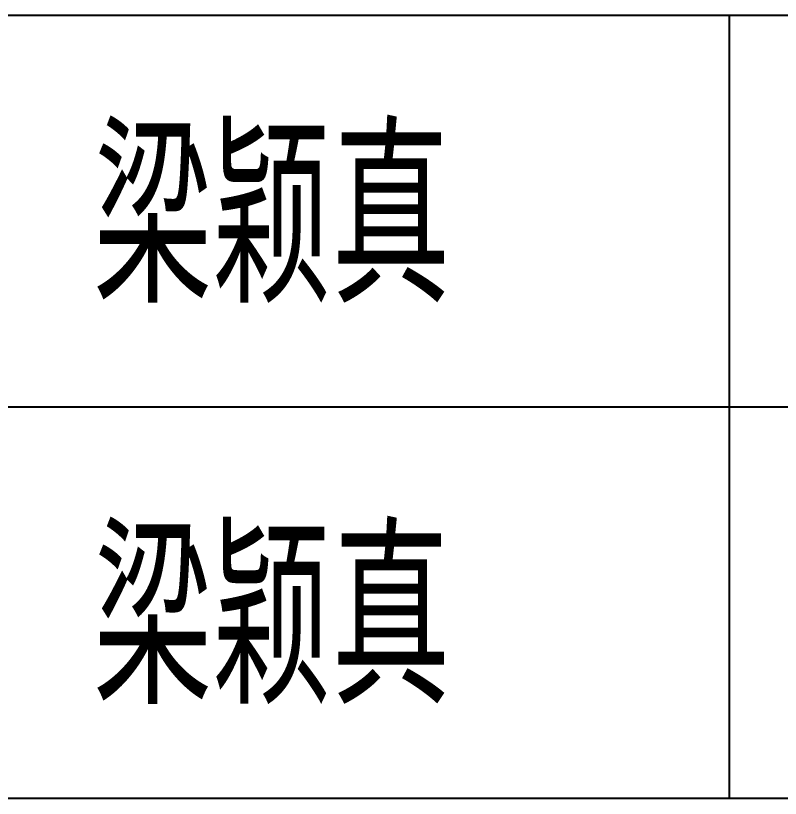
# Model space of a CAD drawing. Header units: millimetres. Extents: x 198973 to 283123, y 132052 to 191502.
# Drawn here: x 269821 to 271189, y 134477 to 135877 of the extents above; entities that cross this region are included whole.
import ezdxf

# ---------------------------------------------------------------- set-up
doc = ezdxf.new("R2010")
doc.units = ezdxf.units.MM
doc.header["$LTSCALE"] = 1000
doc.layers.add('PUB_TEXT', color=7, linetype='Continuous')
doc.styles.add('HZ', font='geditxt.shx', dxfattribs={"width": 0.75, "bigfont": 'hzfs_1.shx'})

# ---------------------------------------------------------------- blocks, each defined once
blk = doc.blocks.new('GEDI_TQ_2012')
at = {"color": 2}
for p, q in [((0, 28), (-180, 28)), ((-110, 14), (-110, 28)), ((-90, 21), (-180, 21)), ((0, 14), (-170, 14))]:
    blk.add_line(p, q, dxfattribs=at)

msp = doc.modelspace()

# ---------------------------------------------------------------- block references
at = {"xscale": 100, "yscale": 100, "zscale": 100}
msp.add_blockref('GEDI_TQ_2012', (282097.9, 133076.8), dxfattribs=at)

# ---------------------------------------------------------------- texts
at = {"layer": 'PUB_TEXT', "style": 'HZ', "width": 0.7}
for p in [(269960.1, 135363.3), (269960.1, 134645.8)]:
    msp.add_text('梁颖真', height=304.25, dxfattribs=at).set_placement(p)

doc.saveas('drawing.dxf')
